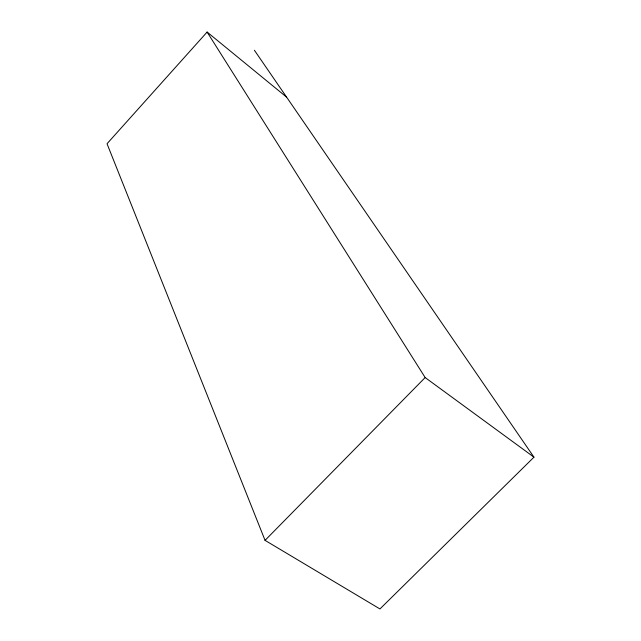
<?xml version="1.0" encoding="UTF-8"?>
<svg xmlns="http://www.w3.org/2000/svg" width="641" height="641" viewBox="0 0 641 641"><rect width="100%" height="100%" fill="white"/><g stroke="black" fill="none" stroke-linecap="round" stroke-linejoin="round"><path stroke-width="0.96" d="M286.599 97.136L207.115 32.05L107.039 143.744L265.054 540.363L379.945 608.95L533.961 457.169L254.397 50.262M265.054 540.363L425.159 377.549L207.115 32.05M425.159 377.549L533.961 457.169"/></g></svg>
